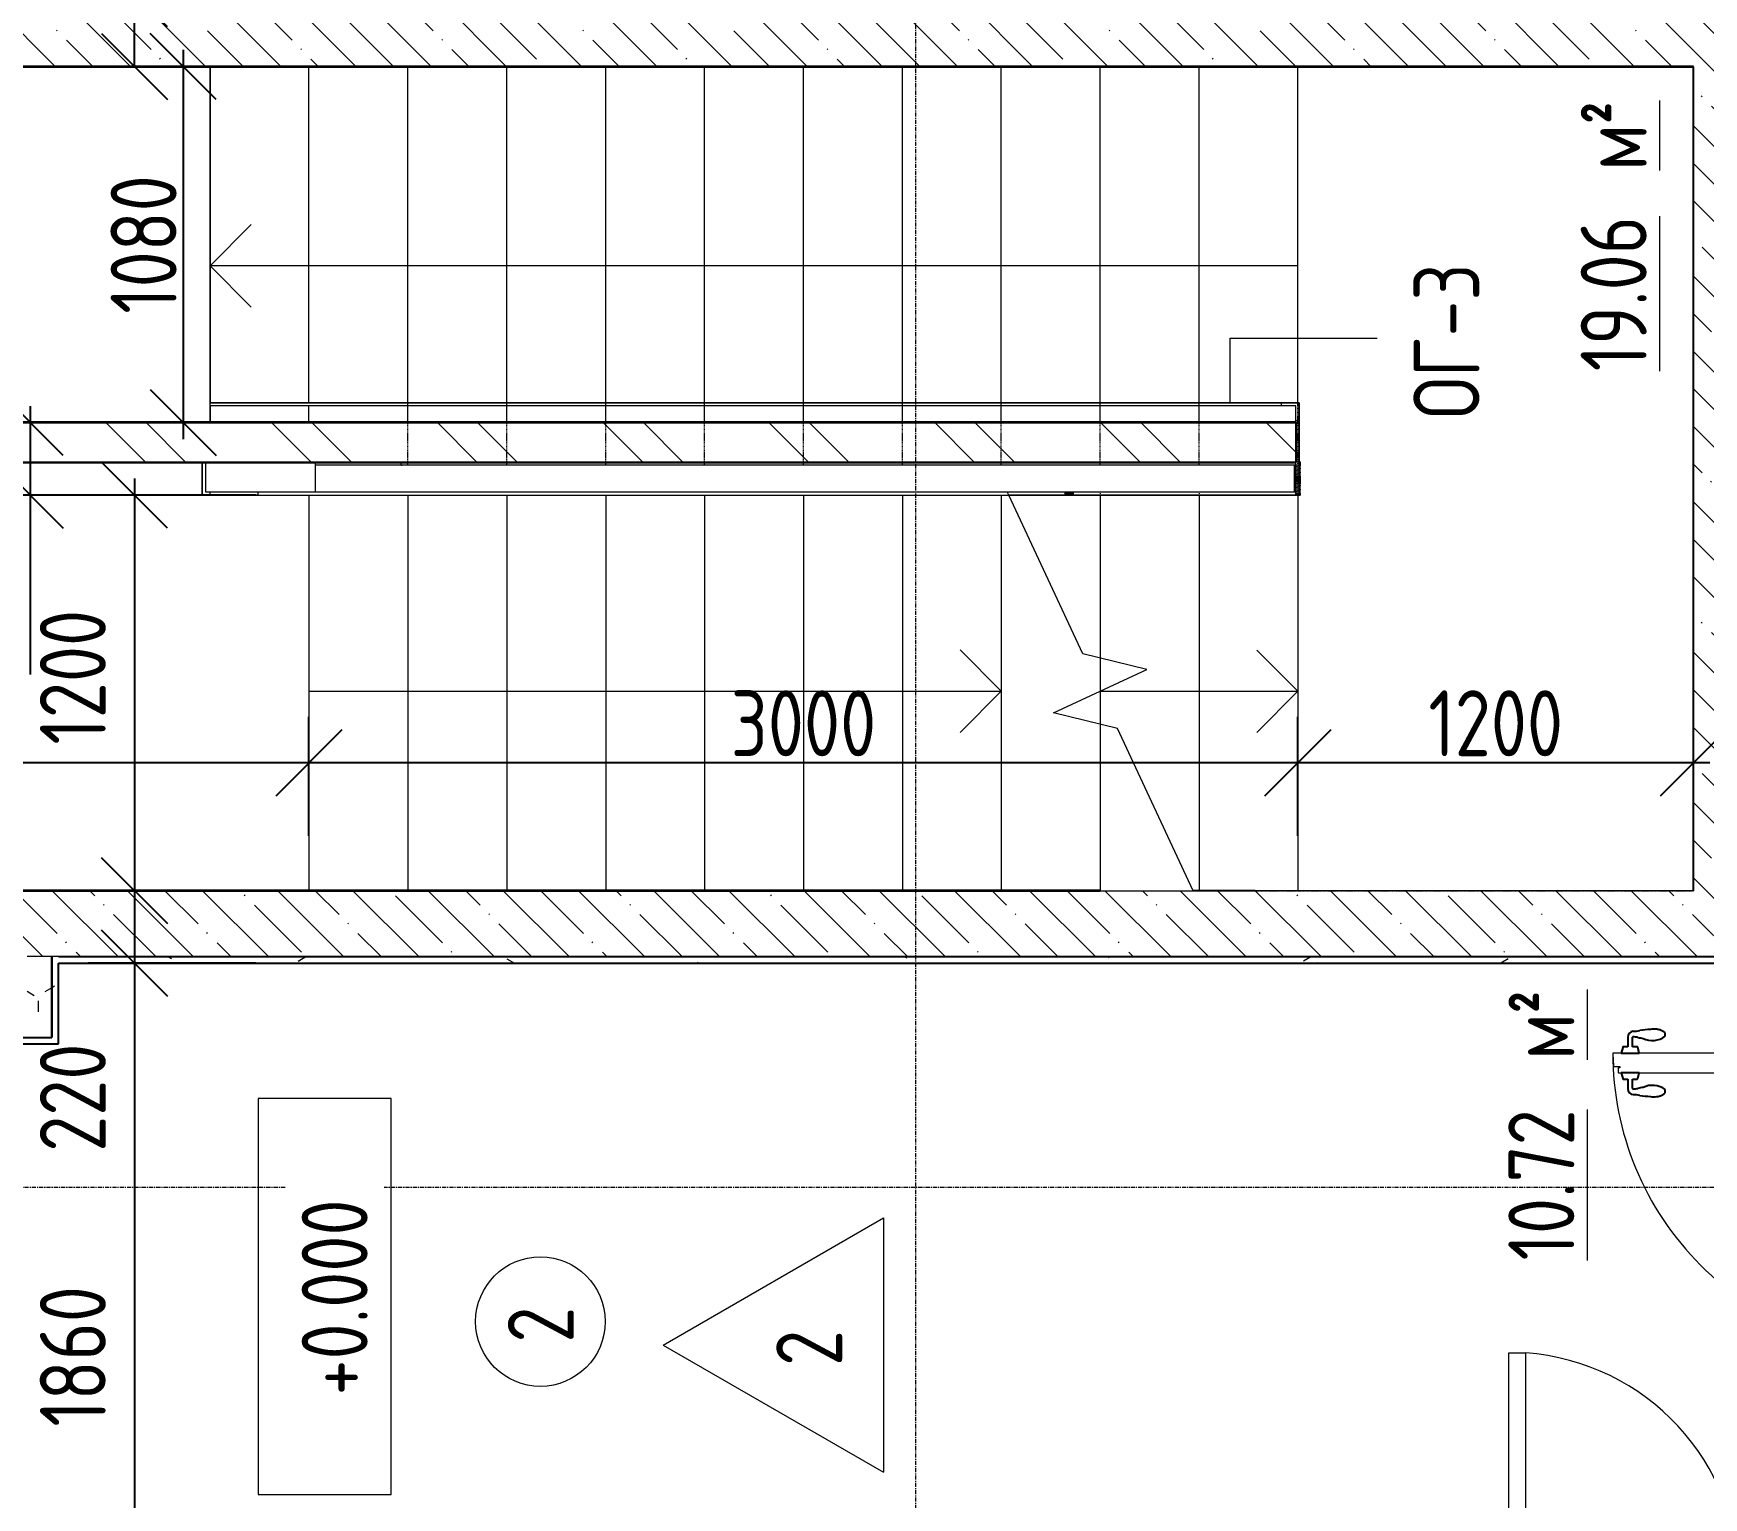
# Model space of a CAD drawing. Header units: millimetres. Extents: x -11854 to 4360091, y -19344 to 4989148.
# Drawn here: x 8967 to 14033, y 28142 to 32582 of the extents above; entities that cross this region are included whole.
import ezdxf

# ---------------------------------------------------------------- set-up
doc = ezdxf.new("R2010")
doc.units = ezdxf.units.MM
for name, pattern in [('Линия сетки', [22.225, 12.7, -3.175, 3.175, -3.175]), ('Сверху', [3.96875, 2.38125, -1.5875]), ('Штрих', [6.35, 3.175, -3.175])]:
    doc.linetypes.add(name, pattern=pattern)
doc.layers.get('0').update_dxf_attribs({"color": 254})
doc.layers.get('Defpoints').update_dxf_attribs({"color": 254})
for name, color, linetype, lineweight in [('_Сверху_ - Верхние поручни', 254, 'Сверху', 9), ('A-ANNO-DIMS', 254, 'Continuous', 9), ('A-AREA-IDEN', 254, 'Continuous', 9), ('A-DETL-GENF', 254, 'Continuous', 9), ('A-DOOR', 254, 'Continuous', 9), ('A-FLOR', 254, 'Continuous', 9), ('A-FLOR-HRAL-IDEN', 254, 'Continuous', 9), ('A-WALL', 254, 'Continuous', 9), ('G-ANNO-DIMS', 254, 'Continuous', 9), ('S-GRID', 254, 'Continuous', 9), ('S-STRS', 254, 'Continuous', 9), ('S-STRS-ANNO', 254, 'Continuous', 9), ('S-STRS-MBND', 254, 'Сверху', 9), ('Балясины', 254, 'Continuous', 18), ('Верхние поручни', 254, 'Continuous', 9)]:
    doc.layers.add(name, color=color, linetype=linetype, lineweight=lineweight)
doc.styles.add('ISOCPEUR', font='isocpeur.ttf', dxfattribs={"width": 0.8, "height": 200})
doc.styles.add('ISOCPEUR_B', font='', dxfattribs={"width": 0.8, "height": 200})
doc.styles.add('ISOCPEUR_B_1', font='', dxfattribs={"width": 0.8, "height": 200})
doc.styles.get('ISOCPEUR_B').set_extended_font_data('ISOCPEUR', bold=True)
doc.styles.get('ISOCPEUR_B_1').set_extended_font_data('ISOCPEUR', bold=True)
doc.dimstyles.new('2_0_мм_ISOCPEUR', dxfattribs={"dimscale": 304.8, "dimtxt": 199.196235, "dimasz": 0.656168, "dimexe": 0.459318, "dimexo": 0.625, "dimgap": 0.065617, "dimtad": 1, "dimdec": 0, "dimtxsty": 'ISOCPEUR', "dimblk1": 'OBLIQUE', "dimblk2": 'OBLIQUE', "dimsah": 1, "dimcen": 2.5, "dimdle": 0.164042, "dimazin": 3, "dimtfac": 1, "dimtix": 1, "dimtmove": 0, "dimatfit": 3, "dimfxl": 0.787402, "dimfxlon": 1, "dimtvp": 1, "dimarcsym": 2})
doc.dimstyles.new('2_0_мм_ISOCPEUR_1', dxfattribs={"dimscale": 304.8, "dimtxt": 199.196235, "dimasz": 0.656168, "dimexe": 0.459318, "dimexo": 0.625, "dimgap": 0.065617, "dimtad": 1, "dimdec": 0, "dimtxsty": 'ISOCPEUR', "dimblk1": 'OBLIQUE', "dimblk2": 'OBLIQUE', "dimsah": 1, "dimcen": 2.5, "dimdle": 0.164042, "dimazin": 3, "dimtfac": 1, "dimtix": 1, "dimtmove": 1, "dimatfit": 3, "dimfxl": 0.787402, "dimfxlon": 1, "dimtvp": 1, "dimarcsym": 2})
pattern_1 = [(135, (23409.34, 513535.32), (-114.049253, -114.049253), []), (135, (23409.34, 513649.37), (-114.049253, -114.049253), [201.612, -40.322, 3.353, -36.97])]
pattern_2 = [(90, (23409.34, 513535.32), (-101.6, 406.4), [33.528, -271.272, 33.528, -271.272, -1625.6]), (90, (23409.34, 513535.32), (-101.6, 406.4), [-609.6, 33.528, -576.072, 33.528, -271.272, -711.2]), (90, (23409.34, 513535.32), (-101.6, 406.4), [-1524, 33.528, -169.672, 33.528, -474.472]), (210, (23358.54, 513687.72), (-301.152724, -291.18818), [33.528, -271.272, 33.528, -1896.872]), (210, (23358.54, 513687.72), (-301.152724, -291.18818), [-338.328, -271.272, 33.528, -576.072, -1016]), (210, (23358.54, 513687.72), (-301.152724, -291.18818), [-1219.2, 33.528, -271.272, 33.528, -677.672]), (210, (23358.54, 513687.72), (-301.152724, -291.18818), [-1557.528, -169.672, 33.528, -474.472]), (330, (23155.34, 513738.52), (402.752724, -115.21182), [33.528, -271.272, 33.528, -1896.872]), (330, (23155.34, 513738.52), (402.752724, -115.21182), [-338.328, -271.272, 33.528, -576.072, -1016]), (330, (23155.34, 513738.52), (402.752724, -115.21182), [-1219.2, 33.528, -271.272, 33.528, -677.672]), (330, (23155.34, 513738.52), (402.752724, -115.21182), [-1557.528, -169.672, 33.528, -474.472])]

# ---------------------------------------------------------------- blocks, each defined once
blk = doc.blocks.new('Одиночные-Щитовые - Дверной блок внутренний глухой ДГ 21х7-6783225-1Г')
at = {"layer": 'A-DOOR', "lineweight": 18}
for p, q in [((299, -60), (299, -758.1)), ((350, -60), (299, -60)), ((350, -60), (350, -758.1)), ((350, -758.1), (299, -758.1))]:
    blk.add_line(p, q, dxfattribs=at)
at = {"layer": 'A-DOOR'}
blk.add_arc((350, -60), 700, 180, 265.8219, dxfattribs=at)
blk = doc.blocks.new('Doors_Door-sets_Swedoor_JELD-WEN_Exterior_Character_Cifro_Unequal_Double_Inswing_Left_2_0 - Дверной блок металлический глухой ДМГ 21х14 Л-6795327-1Г')
at = {"layer": 'A-DETL-GENF'}
for p, q in [((-689, 98), (-689, -13)), ((-635, 100), (-687, 100)), ((662, 100), (-662, 100)), ((-645, 34), (-645, 53)), ((-645, 53), (-635, 53)), ((-633, 55), (-633, 98)), ((633, 98), (633, 55)), ((687, 100), (635, 100)), ((635, 53), (645, 53)), ((645, 53), (645, 34)), ((689, -13), (689, 98)), ((-660, -13), (-660, 32)), ((-660, 32), (-647, 32)), ((647, 32), (660, 32)), ((660, 32), (660, -13)), ((-687, -15), (-662, -15)), ((-662, -15), (662, -15)), ((-657.5, -17), (-657.5, -923)), ((-618.4, -16.9), (-655.5, -15)), ((-616.5, -36.5), (-616.5, -18.9)), ((-613.1, -36.5), (-616.5, -36.5)), ((-611.6, -31), (-613.1, -32.5)), ((-613.1, -32.5), (-613.1, -36.5)), ((-599.5, -31), (-611.6, -31)), ((-597.5, -907), (-597.5, -33)), ((597.5, -33), (597.5, -429)), ((611.6, -31), (599.5, -31)), ((613.1, -32.5), (611.6, -31)), ((613.1, -36.5), (613.1, -32.5)), ((616.5, -36.5), (613.1, -36.5)), ((616.5, -18.9), (616.5, -36.5)), ((655.5, -15), (618.4, -16.9)), ((657.5, -415), (657.5, -17)), ((662, -15), (687, -15)), ((599.5, -431), (607.5, -431)), ((609.5, -429), (609.5, -414.6)), ((609.5, -414.6), (613.1, -414.8)), ((613.1, -414.8), (613.1, -409.2)), ((613.1, -409.2), (616.5, -409.2)), ((616.5, -409.2), (616.5, -415)), ((616.5, -415), (655.5, -417)), ((-616.5, -921.1), (-616.5, -903.5)), ((-616.5, -903.5), (-613.1, -903.5)), ((-613.1, -903.5), (-613.1, -907.5)), ((-613.1, -907.5), (-611.6, -909)), ((-611.6, -909), (-599.5, -909)), ((-655.5, -925), (-618.4, -923.1))]:
    blk.add_line(p, q, dxfattribs=at)
at = {"layer": 'A-DETL-GENF', "lineweight": 25}
for p, q in [((-708.3, -765.7), (-718.5, -765.7)), ((-536.5, -765.7), (-546.7, -765.7)), ((-676.5, -851.2), (-676.5, -864.8)), ((-657.5, -844.4), (-675.1, -849.1)), ((-657.5, -899.4), (-657.5, -844.4)), ((-579.9, -849.1), (-597.5, -844.4)), ((-597.5, -844.4), (-597.5, -899.4)), ((-578.5, -864.8), (-578.5, -851.2)), ((-676.5, -864.8), (-705.5, -864.8)), ((-705.5, -879), (-676.5, -879)), ((-676.5, -879), (-676.5, -893.1)), ((-674.8, -894.8), (-657.5, -899.4)), ((-597.5, -899.4), (-580.2, -894.8)), ((-549.5, -864.8), (-578.5, -864.8)), ((-578.5, -893.1), (-578.5, -879)), ((-578.5, -879), (-549.5, -879))]:
    blk.add_line(p, q, dxfattribs=at)
at = {"layer": 'A-DETL-GENF'}
for centre, radius, start, end in [((-687, 98), 2, 90, 180), ((-635, 98), 2, 360, 90), ((-635, 55), 2, 270, 0), ((635, 98), 2, 90, 180), ((635, 55), 2, 180, 270), ((687, 98), 2, 360, 90), ((-647, 34), 2, 270, 0), ((647, 34), 2, 180, 270), ((-687, -13), 2, 180, 270), ((-662, -13), 2, 270, 0), ((-657.5, -15), 910, 270, 0), ((-655.5, -17), 2, 90, 180), ((-618.5, -18.9), 2, 360, 87), ((-599.5, -33), 2, 0, 90), ((657.5, -15), 402, 180, 270), ((599.5, -33), 2, 90, 180), ((618.5, -18.9), 2, 93, 180), ((655.5, -17), 2, 360, 90), ((662, -13), 2, 180, 270), ((687, -13), 2, 270, 0), ((599.5, -429), 2, 180, 270), ((607.5, -429), 2, 270, 360), ((655.5, -415), 2, 270, 360), ((-599.5, -907), 2, 270, 0), ((-655.5, -923), 2, 180, 270), ((-618.5, -921.1), 2, 273, 0)]:
    blk.add_arc(centre, radius, start, end, dxfattribs=at)
at = {"layer": 'A-DETL-GENF', "lineweight": 25}
for centre, radius, start, end in [((-642.5, -813.9), 90.9, 153.7884, 159.5642), ((-682.4, -796.5), 47.4, 139.5134, 151.3627), ((-761.5, -804.9), 66.1, 334.7269, 36.3969), ((-493.5, -804.9), 66.1, 143.6031, 205.2731), ((-572.6, -796.5), 47.4, 28.6373, 40.4866), ((-612.5, -813.9), 90.9, 20.4358, 26.2116), ((-551.4, -809.2), 177.6, 180.4995, 190.9363), ((-839.8, -864.7), 116.1, 0.9919, 10.8323), ((-436.3, -894.2), 272.3, 170.3428, 173.597), ((-1004, -782.5), 306.4, 347.5563, 350.5039), ((-674.3, -851.2), 2.24, 112, 180), ((-580.7, -851.2), 2.24, 0, 68), ((-251, -782.5), 306.4, 189.4961, 192.4437), ((-818.7, -894.2), 272.3, 6.403, 9.6572), ((-415.2, -864.7), 116.1, 169.1677, 179.0081), ((-703.6, -809.2), 177.6, 349.0637, 359.5005), ((-705.5, -860.8), 18.3, 185.9829, 270), ((-705.1, -862.6), 2.23, 214.9857, 259.5401), ((-674.8, -893.1), 1.71, 180, 267.8045), ((-580.2, -893.1), 1.71, 272.1955, 0), ((-549.5, -860.8), 18.3, 270, 354.0171), ((-549.9, -862.6), 2.23, 280.4599, 325.0143)]:
    blk.add_arc(centre, radius, start, end, dxfattribs=at)
for points in [[(-727.7, -782.2), (-728.6, -785.2), (-730, -791.4), (-730.5, -801.1), (-729.7, -807.5), (-729, -810.7)], [(-526, -810.7), (-525.3, -807.5), (-524.5, -801.1), (-525, -791.4), (-526.4, -785.2), (-527.3, -782.2)]]:
    blk.add_open_spline(points, degree=3, dxfattribs=at)
at = {"layer": 'A-DOOR', "linetype": 'Штрих'}
for p, q in [((-700, 100), (700, 100)), ((-700, -100), (700, -100))]:
    blk.add_line(p, q, dxfattribs=at)
blk = doc.blocks.new('Ограждение - 25  мм-4430239-1Г')
at = {"layer": 'Балясины'}
for p, q in [((2.5, 12.5), (-2.5, 12.5)), ((-2.5, 12.5), (-2.5, -12.5)), ((2.5, -12.5), (2.5, 12.5)), ((-2.5, -12.5), (2.5, -12.5))]:
    blk.add_line(p, q, dxfattribs=at)
blk = doc.blocks.new('Ограждение - Ограждение-4350373-1Г')
at = {"extrusion": (0, 0, -1), "zscale": -1, "rotation": 269.4783850228296}
blk.add_blockref('Ограждение - 25  мм-4430239-1Г', (453395.8, -18243.1), dxfattribs=at)
blk = doc.blocks.new('Тип верхнего поручня - Верхний поручень_Внутренний_-4350403-1Г')
at = {"layer": 'Верхние поручни', "color": 250}
for p, q in [((-456025.7, -18272.1), (-456026.6, -18173.1)), ((-456016.6, -18173), (-456015.8, -18262)), ((-456001.8, -18271.8), (-456025.7, -18272.1)), ((-456015.8, -18262), (-456001.9, -18261.8)), ((-456001.9, -18261.8), (-455856.7, -18260.5)), ((-456001.8, -18271.8), (-456001.9, -18261.8)), ((-455856.6, -18270.5), (-456001.8, -18271.8)), ((-455856.7, -18260.5), (-455856.6, -18270.5))]:
    blk.add_line(p, q, dxfattribs=at)
blk = doc.blocks.new('Тип верхнего поручня - Верхний поручень_Внутренний_-V4-1Г')
at = {"layer": '_Сверху_ - Верхние поручни'}
for p, q in [((-455402.7, -18166), (-455422.7, -18166.2)), ((-455422.6, -18176.2), (-455422.7, -18166.2)), ((-455402.6, -18176), (-455422.6, -18176.2)), ((-452695.4, -18141.3), (-455402.7, -18166)), ((-452705.3, -18151.4), (-455402.6, -18176)), ((-452704.6, -18231.8), (-452705.3, -18151.4)), ((-452694.5, -18241.7), (-452695.4, -18141.3)), ((-453583.9, -18239.8), (-452749.6, -18232.2)), ((-452749.6, -18232.2), (-452704.6, -18231.8)), ((-453579.2, -18249.8), (-452749.5, -18242.2)), ((-452749.5, -18242.2), (-452694.5, -18241.7))]:
    blk.add_line(p, q, dxfattribs=at)
at = {"layer": 'Верхние поручни', "color": 250}
for p, q in [((-456026.6, -18173.1), (-456025.7, -18272.1)), ((-456016.6, -18173), (-456015.8, -18262)), ((-456001.9, -18261.8), (-453583.9, -18239.8)), ((-453579.2, -18249.8), (-453583.9, -18239.8)), ((-456025.7, -18272.1), (-456001.8, -18271.8)), ((-456015.8, -18262), (-456001.9, -18261.8)), ((-456001.8, -18271.8), (-453579.2, -18249.8))]:
    blk.add_line(p, q, dxfattribs=at)
blk = doc.blocks.new('Тип верхнего поручня - Верхний поручень_Внутренний_-4422352-1Г')
at = {"layer": 'Верхние поручни', "color": 250}
for p, q in [((-456004.4, -17991.5), (-452755.6, -17961.9)), ((-452755.5, -17971.9), (-456004.3, -18001.5)), ((-452755.6, -17961.9), (-452700.6, -17961.4)), ((-452755.6, -17961.9), (-452755.5, -17971.9)), ((-452710.5, -17971.5), (-452755.5, -17971.9)), ((-452710.1, -18016.5), (-452710.5, -17971.5)), ((-452700.6, -17961.4), (-452700.1, -18016.4)), ((-456004.3, -18001.5), (-456004.4, -17991.5)), ((-452700.1, -18016.4), (-452710.1, -18016.5)), ((-452710, -18021.9), (-452710.1, -18016.5)), ((-452700.1, -18016.4), (-452698, -18241.8)), ((-452712.4, -18196.1), (-452712.8, -18151.1)), ((-452708, -18241.9), (-452708.9, -18142.9)), ((-453583.9, -18239.9), (-452708.1, -18231.9)), ((-452712, -18231.5), (-452712.4, -18196.1)), ((-452708.5, -18196.1), (-452712.4, -18196.1)), ((-452708, -18241.9), (-453579.2, -18249.8)), ((-452698, -18241.8), (-452708, -18241.9))]:
    blk.add_line(p, q, dxfattribs=at)
blk = doc.blocks.new('Тип верхнего поручня - Верхний поручень_Внутренний_-V5-1Г')
at = {"layer": 'Верхние поручни', "color": 250}
for p, q in [((-452755.6, -17961.9), (-456004.4, -17991.5)), ((-452755.5, -17971.9), (-456004.3, -18001.5)), ((-452700.6, -17961.4), (-452755.6, -17961.9)), ((-452710.5, -17971.5), (-452755.5, -17971.9)), ((-452710.1, -18016.5), (-452710.5, -17971.5)), ((-452700.1, -18016.4), (-452700.6, -17961.4)), ((-456004.3, -18001.5), (-456004.4, -17991.5)), ((-452710, -18021.9), (-452710.1, -18016.5)), ((-452698.1, -18236.8), (-452700.1, -18016.4)), ((-452712.4, -18196.1), (-452712.8, -18151.1)), ((-452708.1, -18236.9), (-452708.9, -18142.9)), ((-453583.9, -18239.9), (-452708.1, -18231.9)), ((-452712, -18231.5), (-452712.4, -18196.1)), ((-452708.1, -18236.9), (-452698.1, -18236.8)), ((-453579.2, -18249.8), (-452708, -18241.9))]:
    blk.add_line(p, q, dxfattribs=at)
blk = doc.blocks.new('АР-Марка-Помещения-Этаж_Секция_Номер - Номер-1294543-1Г')
at = {"layer": 'A-AREA-IDEN'}
blk.add_circle((0, 1.219), 1.965, dxfattribs=at)
blk = doc.blocks.new('_Oblique')
at = {"color": 0, "linetype": 'ByBlock', "lineweight": -2}
blk.add_line((-0.5, -0.5), (0.5, 0.5), dxfattribs=at)
blk = doc.blocks.new('*D735')
at = {"layer": 'A-ANNO-DIMS', "color": 0, "lineweight": -2, "transparency": 16777216}
for p, q in [((9272.9, 32702.4), (9272.9, 33246.4)), ((9272.9, 32482.4), (9272.9, 32752.4)), ((9641.8, 32702.4), (9132.9, 32702.4)), ((9641.8, 32482.4), (9132.9, 32482.4))]:
    blk.add_line(p, q, dxfattribs=at)
at = {"layer": 'Defpoints', "color": 0, "transparency": 16777216}
for p in [(9660.9, 32702.4), (9272.9, 32482.4), (9660.9, 32482.4)]:
    blk.add_point(p, dxfattribs=at)
at = {"layer": 'A-ANNO-DIMS', "color": 0, "lineweight": -2, "transparency": 16777216, "xscale": 200, "yscale": 200, "zscale": 200}
for p, rotation in [((9272.9, 32702.4), 90), ((9272.9, 32482.4), 270)]:
    blk.add_blockref('_Oblique', p, dxfattribs=dict(at, rotation=rotation))
at = {"layer": 'A-ANNO-DIMS', "color": 0, "transparency": 16777216, "insert": (8986.2, 32874.5), "char_height": 200, "width": 399.925, "attachment_point": 1, "rotation": 90, "line_spacing_factor": 1.149209, "style": 'ISOCPEUR'}
blk.add_mtext('\\A1;220', dxfattribs=at)
blk = doc.blocks.new('*D736')
at = {"layer": 'A-ANNO-DIMS', "color": 0, "lineweight": -2, "transparency": 16777216}
for p, q in [((9420.9, 32532.4), (9420.9, 31352)), ((9641.8, 32482.4), (9280.9, 32482.4)), ((9641.8, 31402), (9280.9, 31402))]:
    blk.add_line(p, q, dxfattribs=at)
at = {"layer": 'Defpoints', "color": 0, "transparency": 16777216}
for p in [(9660.9, 32482.4), (9420.9, 31402), (9660.9, 31402)]:
    blk.add_point(p, dxfattribs=at)
at = {"layer": 'A-ANNO-DIMS', "color": 0, "lineweight": -2, "transparency": 16777216, "xscale": 200, "yscale": 200, "zscale": 200}
for p, rotation in [((9420.9, 32482.4), 90), ((9420.9, 31402), 270)]:
    blk.add_blockref('_Oblique', p, dxfattribs=dict(at, rotation=rotation))
at = {"layer": 'A-ANNO-DIMS', "color": 0, "transparency": 16777216, "insert": (9300.9, 31942.2), "char_height": 200, "width": 496.458, "attachment_point": 5, "rotation": 90, "style": 'ISOCPEUR'}
blk.add_mtext('\\A1;1080', dxfattribs=at)
blk = doc.blocks.new('*D737')
at = {"layer": 'A-ANNO-DIMS', "color": 0, "lineweight": -2, "transparency": 16777216}
for p, q in [((8957, 31452), (8957, 31182)), ((9641.8, 31402), (8817, 31402)), ((9641.8, 31182), (8817, 31182)), ((8957, 31182), (8957, 30638))]:
    blk.add_line(p, q, dxfattribs=at)
at = {"layer": 'Defpoints', "color": 0, "transparency": 16777216}
for p in [(9660.9, 31402), (8957, 31182), (9660.9, 31182)]:
    blk.add_point(p, dxfattribs=at)
at = {"layer": 'A-ANNO-DIMS', "color": 0, "lineweight": -2, "transparency": 16777216, "xscale": 200, "yscale": 200, "zscale": 200}
for p, rotation in [((8957, 31402), 90), ((8957, 31182), 270)]:
    blk.add_blockref('_Oblique', p, dxfattribs=dict(at, rotation=rotation))
at = {"layer": 'A-ANNO-DIMS', "color": 0, "transparency": 16777216, "insert": (8670.3, 30610.1), "char_height": 200, "width": 399.925, "attachment_point": 1, "rotation": 90, "line_spacing_factor": 1.149209, "style": 'ISOCPEUR'}
blk.add_mtext('\\A1;220', dxfattribs=at)
blk = doc.blocks.new('*D738')
at = {"layer": 'A-ANNO-DIMS', "color": 0, "lineweight": -2, "transparency": 16777216}
for p, q in [((9272.9, 31232), (9272.9, 29932.4)), ((9641.8, 31182), (9132.9, 31182)), ((9641.8, 29982.4), (9132.9, 29982.4))]:
    blk.add_line(p, q, dxfattribs=at)
at = {"layer": 'Defpoints', "color": 0, "transparency": 16777216}
for p in [(9660.9, 31182), (9272.9, 29982.4), (9660.9, 29982.4)]:
    blk.add_point(p, dxfattribs=at)
at = {"layer": 'A-ANNO-DIMS', "color": 0, "lineweight": -2, "transparency": 16777216, "xscale": 200, "yscale": 200, "zscale": 200}
for p, rotation in [((9272.9, 31182), 90), ((9272.9, 29982.4), 270)]:
    blk.add_blockref('_Oblique', p, dxfattribs=dict(at, rotation=rotation))
at = {"layer": 'A-ANNO-DIMS', "color": 0, "transparency": 16777216, "insert": (8986.2, 30425.5), "char_height": 200, "width": 496.458, "attachment_point": 1, "rotation": 90, "line_spacing_factor": 1.149209, "style": 'ISOCPEUR'}
blk.add_mtext('\\A1;1200', dxfattribs=at)
blk = doc.blocks.new('*D739')
at = {"layer": 'A-ANNO-DIMS', "color": 0, "lineweight": -2, "transparency": 16777216}
for p, q in [((9272.9, 30032.4), (9272.9, 29762.4)), ((9641.8, 29982.4), (9132.9, 29982.4)), ((9641.8, 29762.4), (9132.9, 29762.4)), ((9272.9, 29762.4), (9272.9, 29218.4))]:
    blk.add_line(p, q, dxfattribs=at)
at = {"layer": 'Defpoints', "color": 0, "transparency": 16777216}
for p in [(9660.9, 29982.4), (9272.9, 29762.4), (9660.9, 29762.4)]:
    blk.add_point(p, dxfattribs=at)
at = {"layer": 'A-ANNO-DIMS', "color": 0, "lineweight": -2, "transparency": 16777216, "xscale": 200, "yscale": 200, "zscale": 200}
for p, rotation in [((9272.9, 29982.4), 90), ((9272.9, 29762.4), 270)]:
    blk.add_blockref('_Oblique', p, dxfattribs=dict(at, rotation=rotation))
at = {"layer": 'A-ANNO-DIMS', "color": 0, "transparency": 16777216, "insert": (8986.2, 29190.5), "char_height": 200, "width": 399.925, "attachment_point": 1, "rotation": 90, "line_spacing_factor": 1.149209, "style": 'ISOCPEUR'}
blk.add_mtext('\\A1;220', dxfattribs=at)
blk = doc.blocks.new('*D740')
at = {"layer": 'A-ANNO-DIMS', "color": 0, "lineweight": -2, "transparency": 16777216}
for p, q in [((9272.9, 29812.4), (9272.9, 27852.4)), ((9641.8, 29762.4), (9132.9, 29762.4)), ((9641.8, 27902.4), (9132.9, 27902.4))]:
    blk.add_line(p, q, dxfattribs=at)
at = {"layer": 'Defpoints', "color": 0, "transparency": 16777216}
for p in [(9660.9, 29762.4), (9272.9, 27902.4), (9660.9, 27902.4)]:
    blk.add_point(p, dxfattribs=at)
at = {"layer": 'A-ANNO-DIMS', "color": 0, "lineweight": -2, "transparency": 16777216, "xscale": 200, "yscale": 200, "zscale": 200}
for p, rotation in [((9272.9, 29762.4), 90), ((9272.9, 27902.4), 270)]:
    blk.add_blockref('_Oblique', p, dxfattribs=dict(at, rotation=rotation))
at = {"layer": 'A-ANNO-DIMS', "color": 0, "transparency": 16777216, "insert": (8986.2, 28356.7), "char_height": 200, "width": 496.458, "attachment_point": 1, "rotation": 90, "line_spacing_factor": 1.149209, "style": 'ISOCPEUR'}
blk.add_mtext('\\A1;1860', dxfattribs=at)
blk = doc.blocks.new('Высотные отметки - Высотная отметка - Рамка-81980-1Г')
at = {"layer": 'G-ANNO-DIMS'}
for p, q in [((6.031, 4.034), (-5.983, 4.034)), ((-5.983, 4.034), (-5.983, 0)), ((6.031, 0), (6.031, 4.034)), ((-5.983, 0), (6.031, 0))]:
    blk.add_line(p, q, dxfattribs=at)
blk = doc.blocks.new('*D768')
at = {"layer": 'A-ANNO-DIMS', "color": 0, "lineweight": -2, "transparency": 16777216}
for p, q in [((12802.6, 30149.1), (12802.6, 30510.1)), ((14002.6, 30149.1), (14002.6, 30510.1)), ((14052.6, 30370.1), (12752.6, 30370.1))]:
    blk.add_line(p, q, dxfattribs=at)
at = {"layer": 'Defpoints', "color": 0, "transparency": 16777216}
for p in [(12802.6, 30370.1), (12802.6, 30130.1), (14002.6, 30130.1)]:
    blk.add_point(p, dxfattribs=at)
at = {"layer": 'A-ANNO-DIMS', "color": 0, "lineweight": -2, "transparency": 16777216, "xscale": 200, "yscale": 200, "zscale": 200, "rotation": 180}
blk.add_blockref('_Oblique', (12802.6, 30370.1), dxfattribs=at)
at = {"layer": 'A-ANNO-DIMS', "color": 0, "lineweight": -2, "transparency": 16777216, "xscale": 200, "yscale": 200, "zscale": 200}
blk.add_blockref('_Oblique', (14002.6, 30370.1), dxfattribs=at)
at = {"layer": 'A-ANNO-DIMS', "color": 0, "transparency": 16777216, "insert": (13402.6, 30490.1), "char_height": 200, "width": 496.458, "attachment_point": 5, "style": 'ISOCPEUR'}
blk.add_mtext('\\A1;1200', dxfattribs=at)
blk = doc.blocks.new('*D769')
at = {"layer": 'A-ANNO-DIMS', "color": 0, "lineweight": -2, "transparency": 16777216}
for p, q in [((9802.6, 30149.1), (9802.6, 30510.1)), ((12802.6, 30149.1), (12802.6, 30510.1)), ((12852.6, 30370.1), (9752.6, 30370.1))]:
    blk.add_line(p, q, dxfattribs=at)
at = {"layer": 'Defpoints', "color": 0, "transparency": 16777216}
for p in [(9802.6, 30370.1), (9802.6, 30130.1), (12802.6, 30130.1)]:
    blk.add_point(p, dxfattribs=at)
at = {"layer": 'A-ANNO-DIMS', "color": 0, "lineweight": -2, "transparency": 16777216, "xscale": 200, "yscale": 200, "zscale": 200, "rotation": 180}
blk.add_blockref('_Oblique', (9802.6, 30370.1), dxfattribs=at)
at = {"layer": 'A-ANNO-DIMS', "color": 0, "lineweight": -2, "transparency": 16777216, "xscale": 200, "yscale": 200, "zscale": 200}
blk.add_blockref('_Oblique', (12802.6, 30370.1), dxfattribs=at)
at = {"layer": 'A-ANNO-DIMS', "color": 0, "transparency": 16777216, "insert": (11302.6, 30490.1), "char_height": 200, "width": 533.233, "attachment_point": 5, "style": 'ISOCPEUR'}
blk.add_mtext('\\A1;3000', dxfattribs=at)
blk = doc.blocks.new('*D770')
at = {"layer": 'A-ANNO-DIMS', "color": 0, "lineweight": -2, "transparency": 16777216}
for p, q in [((6042.6, 30149.1), (6042.6, 30510.1)), ((9802.6, 30149.1), (9802.6, 30510.1)), ((9852.6, 30370.1), (5992.6, 30370.1))]:
    blk.add_line(p, q, dxfattribs=at)
at = {"layer": 'Defpoints', "color": 0, "transparency": 16777216}
for p in [(6042.6, 30370.1), (6042.6, 30130.1), (9802.6, 30130.1)]:
    blk.add_point(p, dxfattribs=at)
at = {"layer": 'A-ANNO-DIMS', "color": 0, "lineweight": -2, "transparency": 16777216, "xscale": 200, "yscale": 200, "zscale": 200, "rotation": 180}
blk.add_blockref('_Oblique', (6042.6, 30370.1), dxfattribs=at)
at = {"layer": 'A-ANNO-DIMS', "color": 0, "lineweight": -2, "transparency": 16777216, "xscale": 200, "yscale": 200, "zscale": 200}
blk.add_blockref('_Oblique', (9802.6, 30370.1), dxfattribs=at)
at = {"layer": 'A-ANNO-DIMS', "color": 0, "transparency": 16777216, "insert": (7922.6, 30490.1), "char_height": 200, "width": 533.233, "attachment_point": 5, "style": 'ISOCPEUR'}
blk.add_mtext('\\A1;3760', dxfattribs=at)
blk = doc.blocks.new('МАРКА ПОМЕЩЕНИЯ - ПОЛЫ - ОТДЕЛКА ПОЛА-6347798-1Г')
at = {"layer": 'A-AREA-IDEN'}
for p, q in [((0, 4.233), (-3.855, -2.444)), ((0, 4.233), (3.855, -2.444)), ((3.855, -2.444), (-3.855, -2.444))]:
    blk.add_line(p, q, dxfattribs=at)

msp = doc.modelspace()

# ---------------------------------------------------------------- hatches: boundary and pattern name
at = {"layer": 'A-WALL'}
h = msp.add_hatch(dxfattribs=at)
h.set_pattern_fill('FP_1', color=8, angle=90, style=0, pattern_type=2)
h.set_pattern_definition(pattern_1)
h.paths.add_polyline_path([(14782.6, 32682.4), (8542.6, 32682.4), (8542.6, 32482.4), (14782.6, 32482.4), (14782.6, 32582.3)])
h = msp.add_hatch(dxfattribs=at)
h.set_pattern_fill('FP_1', color=8, angle=90, style=0, pattern_type=2)
h.set_pattern_definition(pattern_1)
h.paths.add_polyline_path([(14202.6, 32482.4), (14002.6, 32481.4), (14002.6, 29982.4), (14202.6, 29982.4), (14202.6, 32481.4)])
h = msp.add_hatch(dxfattribs=at)
h.set_pattern_fill('FP_5', color=8, angle=90, style=0, pattern_type=2)
h.set_pattern_definition([(135, (23409.34, 513535.32), (-251.44717, -251.44717), []), (135, (23028.34, 513535.32), (-251.44717, -251.44717), [])])
h.paths.add_polyline_path([(12797.1, 31282), (12796.1, 31402), (6042.6, 31402), (6043.6, 31282), (12796.1, 31282)])
h = msp.add_hatch(dxfattribs=at)
h.set_pattern_fill('FP_1', color=8, angle=90, style=0, pattern_type=2)
h.set_pattern_definition(pattern_1)
h.paths.add_polyline_path([(14782.6, 29982.4), (8542.6, 29982.4), (8542.6, 29782.4), (14782.6, 29782.4)])
h = msp.add_hatch(dxfattribs=at)
h.set_pattern_fill('FP_4', color=8, angle=90, style=0, pattern_type=2)
h.set_pattern_definition(pattern_2)
h.paths.add_polyline_path([(9022.6, 29782.4), (8947.6, 29782.4), (8947.6, 29537.4), (9022.6, 29537.4)])
h = msp.add_hatch(dxfattribs=at)
h.set_pattern_fill('FP_4', color=8, angle=90, style=0, pattern_type=2)
h.set_pattern_definition(pattern_2)
h.paths.add_polyline_path([(9042.6, 29537.4), (9042.6, 29782.4), (9022.6, 29782.4), (9022.6, 29537.4)])
h = msp.add_hatch(dxfattribs=at)
h.set_pattern_fill('FP_4', color=8, angle=90, style=0, pattern_type=2)
h.set_pattern_definition(pattern_2)
h.paths.add_polyline_path([(14582.6, 29762.4), (14582.6, 29782.4), (9042.6, 29782.4), (9042.6, 29762.4), (14562.6, 29762.4)])
h = msp.add_hatch(dxfattribs=at)
h.set_pattern_fill('FP_4', color=8, angle=90, style=0, pattern_type=2)
h.set_pattern_definition(pattern_2)
h.paths.add_polyline_path([(9042.6, 29537.4), (8742.6, 29537.4), (8742.6, 29517.4), (9042.6, 29517.4)])

# ---------------------------------------------------------------- linework, layer by layer
at = {"layer": 'A-FLOR', "color": 8}
for p, q in [((9502.6, 32481.4), (9502.6, 31462.4)), ((9502.6, 31452.4), (9502.6, 31403)), ((9822.6, 31192.4), (9822.6, 31281))]:
    msp.add_line(p, q, dxfattribs=at)
at = {"layer": 'A-FLOR-HRAL-IDEN', "color": 8}
for p, q in [((12596.8, 31658), (13042.5, 31658)), ((12596.8, 31462.4), (12596.8, 31658))]:
    msp.add_line(p, q, dxfattribs=at)
at = {"layer": 'A-WALL', "color": 8, "lineweight": 25}
for p, q in [((7411.6, 32481.4), (14001.6, 32481.4)), ((8542.6, 32482.4), (14002.6, 32482.4)), ((14002.6, 32482.4), (8542.6, 32482.4)), ((6042.6, 31402), (12796.1, 31402)), ((12797.1, 31403), (6043.6, 31403)), ((12796.1, 31402), (12796.1, 31403)), ((12797.1, 31281), (12797.1, 31403)), ((6043.6, 31282), (12796.1, 31282)), ((6043.6, 31281), (12797.1, 31281)), ((12202.6, 29983.4), (7342.6, 29983.4)), ((8542.6, 29982.4), (12202.6, 29982.4)), ((12672.6, 29982.4), (12484.7, 29982.4)), ((9022.6, 29537.4), (9022.6, 29782.4)), ((9022.6, 29782.4), (9022.6, 29537.4)), ((9042.6, 29782.4), (14582.6, 29782.4)), ((9042.6, 29517.4), (9042.6, 29762.4)), ((9042.6, 29762.4), (14562.6, 29762.4)), ((8742.6, 29537.4), (9022.6, 29537.4)), ((8742.6, 29517.4), (9042.6, 29517.4))]:
    msp.add_line(p, q, dxfattribs=at)
at = {"layer": 'A-WALL', "color": 8}
for p, q in [((14001.6, 29982.4), (14001.6, 32481.4)), ((14002.6, 32481.4), (14002.6, 32482.4)), ((14002.6, 32481.4), (14002.6, 29982.4)), ((12484.2, 29983.4), (14002.6, 29983.4)), ((14002.6, 29982.4), (12672.6, 29982.4)), ((13159.7, 29982.4), (13159.7, 29983.4)), ((14001.6, 29982.4), (14002.6, 29982.4)), ((14002.6, 29983.4), (14002.6, 29982.4)), ((9042.6, 29782.4), (8947.6, 29782.4))]:
    msp.add_line(p, q, dxfattribs=at)
at = {"layer": 'S-GRID', "color": 8, "linetype": 'Линия сетки'}
for p, q in [((11642.6, 43877.4), (11642.6, 16449)), ((24887.4, 29082.4), (-1161, 29082.4))]:
    msp.add_line(p, q, dxfattribs=at)
at = {"layer": 'S-STRS', "color": 8}
for p, q in [((9502.6, 31462.4), (9502.6, 32481.4)), ((9802.6, 31462.4), (9802.6, 32481.4)), ((10102.6, 31462.4), (10102.6, 32481.4)), ((10402.6, 31462.4), (10402.6, 32481.4)), ((10702.6, 31462.4), (10702.6, 32481.4)), ((11002.6, 31462.4), (11002.6, 32481.4)), ((11302.6, 31462.4), (11302.6, 32481.4)), ((11602.6, 31462.4), (11602.6, 32481.4)), ((11902.6, 31462.4), (11902.6, 32481.4)), ((12202.6, 31462.4), (12202.6, 32481.4)), ((12502.6, 31462.4), (12502.6, 32481.4)), ((12802.6, 31462.4), (12802.6, 32481.6)), ((9502.6, 31403), (9502.6, 31452.4)), ((9802.6, 31403), (9802.6, 31452.4)), ((10102.6, 31403), (10102.6, 31452.4)), ((10402.6, 31403), (10402.6, 31452.4)), ((10702.6, 31403), (10702.6, 31452.4)), ((11002.6, 31403), (11002.6, 31452.4)), ((11302.6, 31403), (11302.6, 31452.4)), ((11602.6, 31403), (11602.6, 31452.4)), ((11902.6, 31403), (11902.6, 31452.4)), ((12202.6, 31403), (12202.6, 31452.4)), ((12502.6, 31403), (12502.6, 31452.4)), ((10102.6, 31272.8), (9822.6, 31272.8)), ((10102.6, 31272.8), (10102.6, 31281)), ((10402.6, 31272.8), (10102.6, 31272.8)), ((10402.6, 31272.8), (10402.6, 31281)), ((10702.6, 31272.8), (10402.6, 31272.8)), ((10702.6, 31272.8), (10702.6, 31281)), ((11002.6, 31272.8), (10702.6, 31272.8)), ((11002.6, 31272.8), (11002.6, 31281)), ((11302.6, 31272.8), (11002.6, 31272.8)), ((11302.6, 31272.8), (11302.6, 31281)), ((11602.6, 31272.8), (11302.6, 31272.8)), ((11602.6, 31272.8), (11602.6, 31281)), ((11902.6, 31272.8), (11602.6, 31272.8)), ((11902.6, 31272.8), (11902.6, 31281)), ((12202.6, 31272.8), (11902.6, 31272.8)), ((12202.6, 31272.8), (12202.6, 31281)), ((12502.6, 31272.8), (12202.6, 31272.8)), ((12502.6, 31272.8), (12502.6, 31281)), ((12796.5, 31272.8), (12502.6, 31272.8)), ((9502.6, 31192.4), (9802.6, 31192.4)), ((9802.6, 31192.4), (10102.6, 31192.4)), ((9802.6, 31182), (9802.6, 29983.4)), ((10102.6, 31192.4), (10402.6, 31192.4)), ((10102.6, 31182), (10102.6, 29983.4)), ((10402.6, 31192.4), (10702.6, 31192.4)), ((10402.6, 31182), (10402.6, 29983.4)), ((10702.6, 31192.4), (11002.6, 31192.4)), ((10702.6, 31182), (10702.6, 29983.4)), ((11002.6, 31192.4), (11302.6, 31192.4)), ((11002.6, 31182), (11002.6, 29983.4)), ((11302.6, 31192.4), (11602.6, 31192.4)), ((11302.6, 31182), (11302.6, 29983.4)), ((11602.6, 31192.4), (11902.6, 31192.4)), ((11602.6, 31182), (11602.6, 29983.3)), ((11902.6, 31192.4), (11920.4, 31192.4)), ((11902.6, 31182), (11902.6, 29983.3)), ((11920.4, 31192.4), (12202.6, 31192.4)), ((12202.6, 31192.4), (12502.6, 31192.4)), ((12202.6, 31182), (12202.6, 30687.9)), ((12502.6, 31192.4), (12796.5, 31192.4)), ((12502.6, 31182), (12502.6, 29983.4)), ((12802.6, 31182), (12802.6, 29983.4)), ((12202.6, 30687.9), (12202.6, 30587.4)), ((12202.6, 30587.4), (12202.6, 30487)), ((12202.6, 30487), (12202.6, 29982.4)), ((12202.6, 29982.4), (12484.7, 29982.4))]:
    msp.add_line(p, q, dxfattribs=at)
at = {"layer": 'S-STRS', "color": 8, "linetype": 'Сверху'}
for p, q in [((9802.6, 31462.4), (9802.6, 32481.4)), ((10102.6, 31462.4), (10102.6, 32481.4)), ((10402.6, 31462.4), (10402.6, 32481.4)), ((10702.6, 31462.4), (10702.6, 32481.4)), ((11002.6, 31462.4), (11002.6, 32481.4)), ((11302.6, 31462.4), (11302.6, 32481.4)), ((11602.6, 31462.4), (11602.6, 32481.4)), ((11902.6, 31462.4), (11902.6, 32481.4)), ((12202.6, 31462.4), (12202.6, 32481.4)), ((12502.6, 31462.4), (12502.6, 32481.4)), ((12802.6, 31462.4), (12802.6, 32481.6)), ((9802.6, 31403), (9802.6, 31452.4)), ((10102.6, 31403), (10102.6, 31452.4)), ((10402.6, 31403), (10402.6, 31452.4)), ((10702.6, 31403), (10702.6, 31452.4)), ((11002.6, 31403), (11002.6, 31452.4)), ((11302.6, 31403), (11302.6, 31452.4)), ((11602.6, 31403), (11602.6, 31452.4)), ((11902.6, 31403), (11902.6, 31452.4)), ((12202.6, 31403), (12202.6, 31452.4)), ((12502.6, 31403), (12502.6, 31452.4)), ((10102.6, 31272.8), (10102.6, 31281)), ((10402.6, 31272.8), (10402.6, 31281)), ((10702.6, 31272.8), (10702.6, 31281)), ((11002.6, 31272.8), (11002.6, 31281)), ((11302.6, 31272.8), (11302.6, 31281)), ((11602.6, 31272.8), (11602.6, 31281)), ((11902.6, 31272.8), (11902.6, 31281)), ((12202.6, 31272.8), (12202.6, 31281)), ((12502.6, 31272.8), (12502.6, 31281)), ((9802.6, 31182), (9802.6, 29983.4)), ((10102.6, 31182), (10102.6, 29983.4)), ((10402.6, 31182), (10402.6, 29983.4)), ((10702.6, 31182), (10702.6, 29983.4)), ((11002.6, 31182), (11002.6, 29983.4)), ((11302.6, 31182), (11302.6, 29983.4)), ((11602.6, 31182), (11602.6, 29983.3)), ((11902.6, 31182), (11902.6, 29983.3)), ((12202.6, 31182), (12202.6, 30687.9)), ((12502.6, 31182), (12502.6, 29983.4)), ((12802.6, 31182), (12802.6, 29983.4)), ((12202.6, 30687.9), (12202.6, 30587.4)), ((12202.6, 30587.4), (12202.6, 30487)), ((12202.6, 30487), (12202.6, 29982.4))]:
    msp.add_line(p, q, dxfattribs=at)
at = {"layer": 'S-STRS-ANNO', "color": 8}
for p, q in [((9502.6, 31877.6), (9627.6, 32002.6)), ((9802.6, 31877.6), (9502.6, 31877.6)), ((9502.6, 31877.6), (9627.6, 31752.6)), ((10102.6, 31877.6), (9802.6, 31877.6)), ((10402.6, 31877.6), (10102.6, 31877.6)), ((10702.6, 31877.6), (10402.6, 31877.6)), ((11002.6, 31877.6), (10702.6, 31877.6)), ((11302.6, 31877.6), (11002.6, 31877.6)), ((11602.6, 31877.6), (11302.6, 31877.6)), ((11902.6, 31877.6), (11602.6, 31877.6)), ((12202.6, 31877.6), (11902.6, 31877.6)), ((12502.6, 31877.6), (12202.6, 31877.6)), ((12802.6, 31877.6), (12502.6, 31877.6)), ((11902.6, 30587.4), (11777.6, 30712.4)), ((12802.6, 30587.2), (12677.6, 30712.2)), ((9802.6, 30587.4), (10102.6, 30587.4)), ((10102.6, 30587.4), (10402.6, 30587.4)), ((10402.6, 30587.4), (10702.6, 30587.4)), ((10702.6, 30587.4), (11002.6, 30587.4)), ((11002.6, 30587.4), (11302.6, 30587.4)), ((11302.6, 30587.4), (11602.6, 30587.4)), ((11602.6, 30587.4), (11902.6, 30587.4)), ((11902.6, 30587.4), (11777.6, 30462.4)), ((12202.6, 30587.2), (12502.6, 30587.2)), ((12502.6, 30587.2), (12802.6, 30587.2)), ((12802.6, 30587.2), (12677.6, 30462.2))]:
    msp.add_line(p, q, dxfattribs=at)
at = {"layer": 'S-STRS-MBND', "color": 8}
for p, q in [((10102.6, 31272.8), (10102.6, 32482.8)), ((12802.6, 32482.8), (10102.6, 32482.8)), ((10402.6, 31272.8), (10402.6, 32482.8)), ((10402.6, 31272.8), (10402.6, 32482.8)), ((10702.6, 31272.8), (10702.6, 32482.8)), ((10702.6, 31272.8), (10702.6, 32482.8)), ((11002.6, 31272.8), (11002.6, 32482.8)), ((11002.6, 31272.8), (11002.6, 32482.8)), ((11302.6, 31272.8), (11302.6, 32482.8)), ((11302.6, 31272.8), (11302.6, 32482.8)), ((11602.6, 31272.8), (11602.6, 32482.8)), ((11602.6, 31272.8), (11602.6, 32482.8)), ((11902.6, 31272.8), (11902.6, 32482.8)), ((11902.6, 31272.8), (11902.6, 32482.8)), ((12202.6, 31272.8), (12202.6, 32482.8)), ((12202.6, 31272.8), (12202.6, 32482.8)), ((12502.6, 31272.8), (12502.6, 32482.8)), ((12502.6, 31272.8), (12502.6, 32482.8)), ((14002.6, 32482.8), (12802.6, 32482.8)), ((12802.6, 31272.8), (12802.6, 32482.8)), ((12802.6, 31272.8), (12802.6, 32482.8)), ((14002.6, 29982.4), (14002.6, 32482.8)), ((12802.6, 31272.8), (10102.6, 31272.8)), ((12802.6, 31272.8), (12802.6, 31192.4)), ((11920.4, 31192.4), (12802.6, 31192.4)), ((12202.6, 31192.4), (12202.6, 30687.9)), ((12202.6, 31192.4), (12202.6, 30687.9)), ((12502.6, 31192.4), (12502.6, 29982.4)), ((12502.6, 31192.4), (12502.6, 29982.4)), ((12802.6, 31192.4), (12802.6, 29982.4)), ((12802.6, 31192.4), (12802.6, 29982.4)), ((12202.6, 30587.4), (12202.6, 30487)), ((12202.6, 30587.4), (12202.6, 30487)), ((12484.7, 29982.4), (12802.6, 29982.4)), ((12802.6, 29982.4), (14002.6, 29982.4))]:
    msp.add_line(p, q, dxfattribs=at)
at = {"layer": 'S-STRS-MBND', "color": 8, "linetype": 'Continuous'}
for p, q in [((12149.7, 30700.7), (11925.3, 31182)), ((12060.9, 30521.4), (12344.2, 30653.5)), ((12344.2, 30653.5), (12149.7, 30700.7)), ((12255.4, 30474.1), (12060.9, 30521.4)), ((12484.7, 29982.4), (12255.4, 30474.1))]:
    msp.add_line(p, q, dxfattribs=at)

# ---------------------------------------------------------------- block references
at = {"layer": 'A-AREA-IDEN', "color": 8, "xscale": 99.99999999999991, "yscale": 99.99999999999991, "zscale": 99.99999999999991, "rotation": 89.99999999999999}
for name, p in [('МАРКА ПОМЕЩЕНИЯ - ПОЛЫ - ОТДЕЛКА ПОЛА-6347798-1Г', (11300.8, 28604.3)), ('АР-Марка-Помещения-Этаж_Секция_Номер - Номер-1294543-1Г', (10626.6, 28675.5))]:
    msp.add_blockref(name, p, dxfattribs=at)
at = {"layer": 'A-DOOR', "color": 8}
for name, p, rotation in [('Doors_Door-sets_Swedoor_JELD-WEN_Exterior_Character_Cifro_Unequal_Double_Inswing_Left_2_0 - Дверной блок металлический глухой ДМГ 21х14 Л-6795327-1Г', (14682.6, 28832.4), 270), ('Одиночные-Щитовые - Дверной блок внутренний глухой ДГ 21х7-6783225-1Г', (13792.6, 27822.4), 179.9999768230133)]:
    msp.add_blockref(name, p, dxfattribs=dict(at, rotation=rotation))
at = {"layer": 'G-ANNO-DIMS', "color": 8, "xscale": 99.99999999999991, "yscale": 99.99999999999991, "zscale": 99.99999999999991, "rotation": 89.99999999999999}
msp.add_blockref('Высотные отметки - Высотная отметка - Рамка-81980-1Г', (10051.7, 28749.2), dxfattribs=at)
at = {"layer": 'Балясины', "color": 8, "lineweight": 9, "rotation": 359.4783850228294}
msp.add_blockref('Ограждение - Ограждение-4350373-1Г', (465651.8, 45301.8), dxfattribs=at)
at = {"layer": 'Верхние поручни', "color": 8, "rotation": 359.4783850228294}
for name in ['Тип верхнего поручня - Верхний поручень_Внутренний_-4422352-1Г', 'Тип верхнего поручня - Верхний поручень_Внутренний_-V5-1Г', 'Тип верхнего поручня - Верхний поручень_Внутренний_-V4-1Г', 'Тип верхнего поручня - Верхний поручень_Внутренний_-4350403-1Г']:
    msp.add_blockref(name, (465651.8, 45301.8), dxfattribs=at)

# ---------------------------------------------------------------- texts
at = {"layer": 'A-AREA-IDEN', "color": 8, "char_height": 200, "attachment_point": 1, "rotation": 90}
for s, insert, width, style in [('\\L\\fISOCPEUR|b1|i0|c238|p34|;\\W.8;\\L²', (13660.4, 32303.9), 128.27, 'ISOCPEUR_B_1'), ('\\L\\fISOCPEUR|b1|i0|c204|p34|;\\W.8;\\Lм', (13660.4, 32166.3), 166.751, 'ISOCPEUR_B'), ('\\L19.06 ', (13660.4, 31557.8), 737.552, 'ISOCPEUR_B'), ('\\L\\fISOCPEUR|b1|i0|c238|p34|;\\W.8;\\L²', (13441, 29607), 128.27, 'ISOCPEUR_B_1'), ('\\L\\fISOCPEUR|b1|i0|c204|p34|;\\W.8;\\Lм', (13441, 29469.4), 166.751, 'ISOCPEUR_B'), ('\\L10.72 ', (13441, 28860.9), 737.552, 'ISOCPEUR_B'), ('\\fISOCPEUR|b1|i0|c204|p34|;\\W.8;2', (10405.8, 28611.4), 147.51, 'ISOCPEUR_B'), ('\\fISOCPEUR|b0|i0|c204|p34|;\\W.8;2', (11220.2, 28540.8), 141.097, 'ISOCPEUR')]:
    msp.add_mtext(s, dxfattribs=dict(at, insert=insert, width=width, style=style))
at = {"layer": 'A-FLOR-HRAL-IDEN', "color": 8, "insert": (13153.4, 31414.4), "char_height": 200, "width": 301.434, "attachment_point": 1, "rotation": 90, "style": 'ISOCPEUR', "bg_fill": 3, "box_fill_scale": 1.25, "bg_fill_color": 9, "bg_fill_true_color": 13158600, "bg_fill_transparency": 0}
msp.add_mtext('ОГ', dxfattribs=at)

# ---------------------------------------------------------------- dimensions: what is measured, and where the dimension line sits
at = {"layer": 'A-ANNO-DIMS', "color": 8}
for base, p1, p2, override, picture, middle in [((9272.9, 32482.4), (9660.9, 32702.4), (9660.9, 32482.4), {"dimfxl": 220.014018}, '*D735', (9272.9, 33074.4)), ((8957, 31182), (9660.9, 31402), (9660.9, 31182), {"dimfxl": 220}, '*D737', (8957, 30810)), ((9272.9, 29982.4), (9660.9, 31182), (9660.9, 29982.4), {"dimfxl": 1199.603287}, '*D738', (9272.9, 30673.7)), ((9272.9, 29762.4), (9660.9, 29982.4), (9660.9, 29762.4), {"dimfxl": 220}, '*D739', (9272.9, 29390.4)), ((9272.9, 27902.4), (9660.9, 29762.4), (9660.9, 27902.4), {"dimfxl": 1860.002313}, '*D740', (9272.9, 28605))]:
    dim = msp.add_linear_dim(base=base, p1=p1, p2=p2, angle=90, dimstyle='2_0_мм_ISOCPEUR', override=override, dxfattribs=at)
    dim.commit()
    dim.dimension.update_dxf_attribs({"geometry": picture, "text_midpoint": middle, "dimtype": 160})
for base, p1, p2, angle, override, picture, middle in [((9420.9, 31402), (9660.9, 32482.4), (9660.9, 31402), 90, {"dimfxl": 1080.381597}, '*D736', (9300.9, 31942.2)), ((6042.6, 30370.1), (9802.6, 30130.1), (6042.6, 30130.1), 180, {"dimfxl": 3759.997825}, '*D770', (7922.6, 30490.1)), ((9802.6, 30370.1), (12802.6, 30130.1), (9802.6, 30130.1), 180, {"dimfxl": 3000}, '*D769', (11302.6, 30490.1)), ((12802.6, 30370.1), (14002.6, 30130.1), (12802.6, 30130.1), 180, {"dimfxl": 1200.002107}, '*D768', (13402.6, 30490.1))]:
    dim = msp.add_linear_dim(base=base, p1=p1, p2=p2, angle=angle, dimstyle='2_0_мм_ISOCPEUR_1', override=override, dxfattribs=at)
    dim.commit()
    dim.dimension.update_dxf_attribs({"geometry": picture, "text_midpoint": middle})

# ---------------------------------------------------------------- next in the draw order: texts
at = {"layer": 'A-FLOR-HRAL-IDEN', "color": 8, "insert": (13153.4, 31663.1), "char_height": 200, "width": 282.194, "attachment_point": 1, "rotation": 90, "style": 'ISOCPEUR', "bg_fill": 3, "box_fill_scale": 1.25, "bg_fill_color": 9, "bg_fill_true_color": 13158600, "bg_fill_transparency": 0}
msp.add_mtext('-3', dxfattribs=at)
at = {"layer": 'G-ANNO-DIMS', "color": 8, "insert": (9780.4, 28451.4), "char_height": 200, "width": 714.692, "attachment_point": 1, "rotation": 90, "line_spacing_factor": 1.149209, "style": 'ISOCPEUR', "bg_fill": 3, "box_fill_scale": 1.25, "bg_fill_color": 9, "bg_fill_true_color": 13158600, "bg_fill_transparency": 0}
msp.add_mtext('+0.000', dxfattribs=at)

doc.saveas('drawing.dxf')
